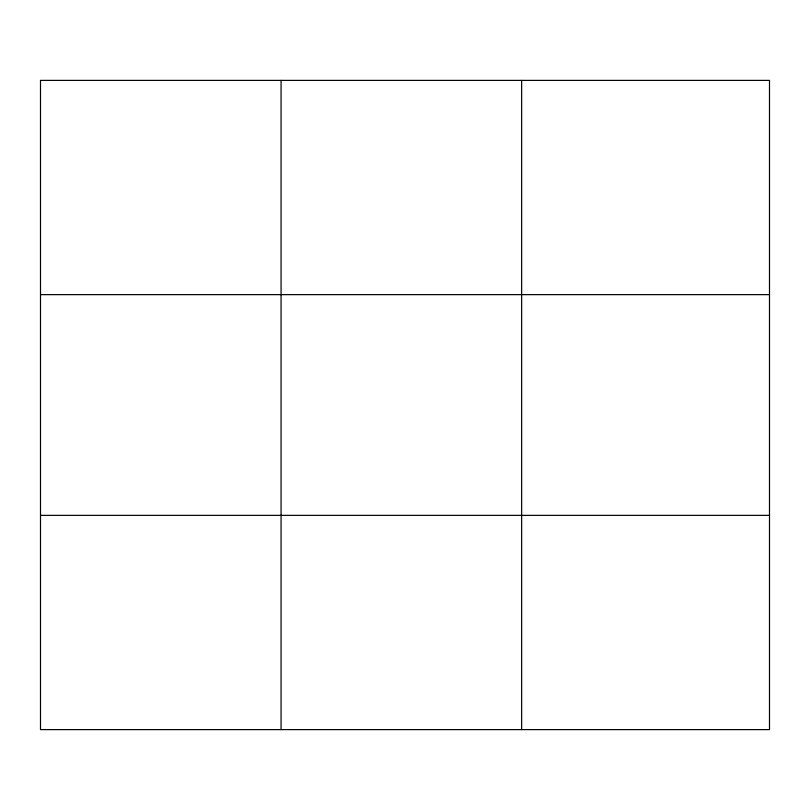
<?xml version="1.0" encoding="UTF-8"?>
<svg xmlns="http://www.w3.org/2000/svg" width="810" height="810" viewBox="0 0 810 810"><rect width="100%" height="100%" fill="white"/><g stroke="black" fill="none" stroke-linecap="round" stroke-linejoin="round"><path stroke-width="1.21" d="M281.07 729.607L281.07 80.392M40.5 294.637L769.5 294.637M40.5 515.362L769.5 515.362M521.64 80.392L521.64 729.607M769.5 658.196L769.5 729.607L40.5 729.607L40.5 80.392L769.5 80.392L769.5 658.196"/></g></svg>
